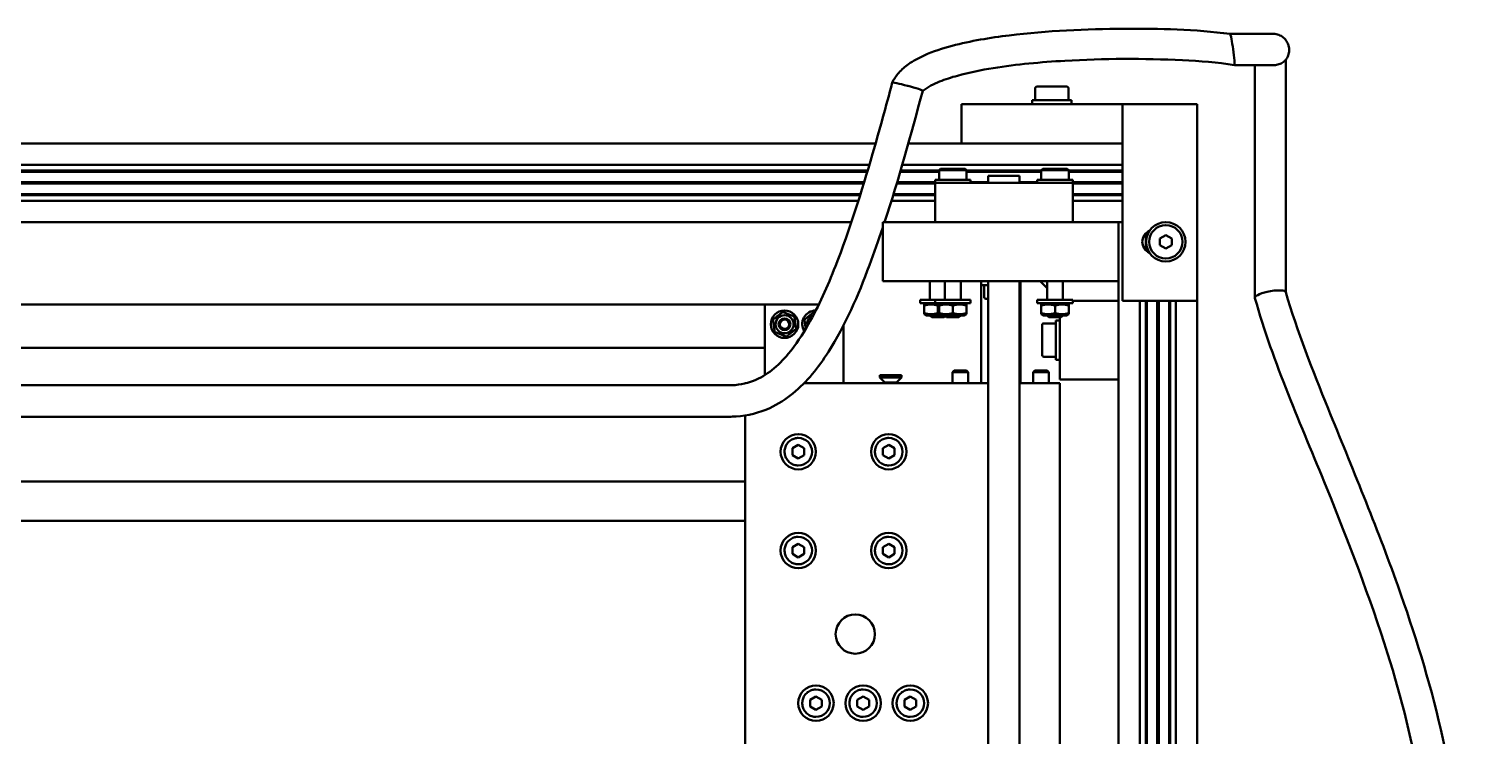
# Model space of a CAD drawing. Header units: millimetres. Extents: x -2015 to 3360, y -4745 to 2376.
# Drawn here: x 2316.1 to 2680.6, y 1900.5 to 2080.5 of the extents above; entities that cross this region are included whole.
import ezdxf

# ---------------------------------------------------------------- set-up
doc = ezdxf.new("R2010")
doc.units = ezdxf.units.MM
doc.header["$LTSCALE"] = 8
doc.layers.add('Visible (ISO)', color=7, linetype='Continuous', lineweight=50)

msp = doc.modelspace()

# ---------------------------------------------------------------- linework, layer by layer
at = {"layer": 'Visible (ISO)'}
for p, q in [((2621.8, 2079.21), (2632.8, 2079.21)), ((2633.07, 2071.29), (2622.9, 2071.29)), ((2572.19, 2065.31), (2572.19, 2062.31)), ((2572.69, 2065.81), (2580.19, 2065.81)), ((2580.69, 2065.31), (2580.69, 2062.31)), ((2553.44, 2061.31), (2558.44, 2061.31)), ((2553.44, 2061.31), (2553.44, 2051.31)), ((2558.44, 2061.31), (2594.44, 2061.31)), ((2571.44, 2062.31), (2581.44, 2062.31)), ((2571.44, 2061.31), (2571.44, 2062.31)), ((2581.44, 2061.31), (2581.44, 2062.31)), ((2613.44, 2061.31), (2594.44, 2061.31)), ((2594.44, 2056.31), (2594.44, 2061.31)), ((2613.44, 2061.31), (2613.44, 2056.31)), ((2594.44, 2056.31), (2594.44, 2011.31)), ((2613.44, 2056.31), (2613.44, 2011.31)), ((1971.16, 2051.31), (2531.58, 2051.31)), ((2539.92, 2051.31), (2555.98, 2051.31)), ((2558.44, 2051.31), (2555.98, 2051.31)), ((2594.44, 2051.31), (2558.44, 2051.31)), ((1932.44, 2045.89), (2530.01, 2045.89)), ((2538.38, 2045.89), (2594.44, 2045.89)), ((2548.15, 2044.91), (2547.75, 2044.51)), ((2554.35, 2044.91), (2548.15, 2044.91)), ((2554.35, 2044.91), (2554.75, 2044.51)), ((2574.15, 2044.91), (2573.75, 2044.51)), ((2580.35, 2044.91), (2574.15, 2044.91)), ((2580.35, 2044.91), (2580.75, 2044.51)), ((1979.94, 2044.43), (2529.58, 2044.43)), ((1979.94, 2044.14), (2529.49, 2044.14)), ((1980.94, 2041.51), (2528.7, 2041.51)), ((1980.94, 2041.31), (2528.64, 2041.31)), ((2537.03, 2041.31), (2546.75, 2041.31)), ((2537.09, 2041.51), (2546.75, 2041.51)), ((2537.87, 2044.14), (2547.75, 2044.14)), ((2537.95, 2044.43), (2547.75, 2044.43)), ((2546.75, 2042.11), (2555.75, 2042.11)), ((2546.75, 2041.31), (2546.75, 2042.11)), ((2581.75, 2041.31), (2546.75, 2041.31)), ((2546.75, 2031.31), (2546.75, 2041.31)), ((2547.75, 2044.51), (2554.75, 2044.51)), ((2547.75, 2044.51), (2547.75, 2042.11)), ((2554.75, 2044.51), (2554.75, 2042.11)), ((2554.75, 2044.43), (2573.75, 2044.43)), ((2554.75, 2044.14), (2573.75, 2044.14)), ((2555.75, 2041.31), (2555.75, 2042.11)), ((2555.75, 2041.51), (2560.25, 2041.51)), ((2568.25, 2043.11), (2560.25, 2043.11)), ((2560.25, 2041.31), (2560.25, 2043.11)), ((2568.25, 2041.31), (2568.25, 2043.11)), ((2568.25, 2041.51), (2572.75, 2041.51)), ((2572.75, 2042.11), (2581.75, 2042.11)), ((2572.75, 2041.31), (2572.75, 2042.11)), ((2573.75, 2044.51), (2580.75, 2044.51)), ((2573.75, 2044.51), (2573.75, 2042.11)), ((2580.75, 2044.51), (2580.75, 2042.11)), ((2580.75, 2044.43), (2594.44, 2044.43)), ((2580.75, 2044.14), (2594.44, 2044.14)), ((2581.75, 2041.31), (2581.75, 2042.11)), ((2581.75, 2041.51), (2594.44, 2041.51)), ((2581.75, 2041.31), (2594.44, 2041.31)), ((2581.75, 2031.31), (2581.75, 2041.31)), ((1980.94, 2041.11), (2528.58, 2041.11)), ((1980.94, 2038.47), (2527.76, 2038.47)), ((1980.94, 2038.18), (2527.67, 2038.18)), ((2536.08, 2038.18), (2546.75, 2038.18)), ((2536.16, 2038.47), (2546.75, 2038.47)), ((2536.97, 2041.11), (2546.75, 2041.11)), ((2581.75, 2041.11), (2594.44, 2041.11)), ((2581.75, 2038.47), (2594.44, 2038.47)), ((2581.75, 2038.18), (2594.44, 2038.18)), ((1980.94, 2036.73), (2527.21, 2036.73)), ((2535.62, 2036.73), (2546.75, 2036.73)), ((2581.75, 2036.73), (2594.44, 2036.73)), ((1993.44, 2031.31), (2525.44, 2031.31)), ((2533.44, 2031.31), (2538.44, 2031.31)), ((2533.44, 2031.31), (2533.44, 2016.31)), ((2588.44, 2031.31), (2538.44, 2031.31)), ((2588.44, 2031.31), (2593.44, 2031.31)), ((2593.94, 2031.31), (2593.44, 2031.31)), ((2593.44, 2016.31), (2593.44, 2031.31)), ((2593.94, 2031.31), (2594.44, 2031.31)), ((2600.32, 2024.19), (2600.32, 2028.42)), ((2600.44, 2024.07), (2600.44, 2028.54)), ((2603.94, 2027.17), (2605.44, 2028.04)), ((2603.94, 2025.44), (2603.94, 2027.17)), ((2605.44, 2028.04), (2606.94, 2027.17)), ((2606.94, 2027.17), (2606.94, 2025.44)), ((2605.44, 2024.57), (2603.94, 2025.44)), ((2606.94, 2025.44), (2605.44, 2024.57)), ((2538.44, 2016.31), (2533.44, 2016.31)), ((2538.44, 2016.31), (2588.44, 2016.31)), ((2545.44, 2016.31), (2545.44, 2011.53)), ((2549.25, 2016.31), (2549.25, 2011.53)), ((2553.25, 2016.31), (2553.25, 2011.53)), ((2558.44, 2016.31), (2558.44, 2015.31)), ((2560.25, 1870.34), (2560.25, 2016.31)), ((2568.25, 1870.34), (2568.25, 2016.31)), ((2568.44, 2016.31), (2568.44, 2015.31)), ((2575.25, 2014.5), (2573.44, 2016.31)), ((2575.25, 2016.31), (2575.25, 2011.53)), ((2579.25, 2016.31), (2579.25, 2011.53)), ((2593.44, 2016.31), (2588.44, 2016.31)), ((2593.44, 2011.31), (2593.44, 2016.31)), ((2560.25, 2015.31), (2558.44, 2015.31)), ((2558.44, 1990.34), (2558.44, 2015.31)), ((2559.19, 2012.31), (2559.19, 2015.31)), ((2568.44, 2015.31), (2568.25, 2015.31)), ((2568.44, 1990.34), (2568.44, 2015.31)), ((2503.44, 2010.34), (2114.6, 2010.34)), ((2503.44, 1992.44), (2503.44, 2010.34)), ((2503.44, 2010.34), (2517.13, 2010.34)), ((2542.94, 2011.53), (2546.75, 2011.53)), ((2542.94, 2010.73), (2542.94, 2011.53)), ((2542.94, 2010.73), (2546.75, 2010.73)), ((2544.54, 2010.73), (2543.94, 2010.39)), ((2543.94, 2010.08), (2543.94, 2010.39)), ((2543.94, 2010.08), (2543.94, 2008.19)), ((2546.75, 2011.53), (2555.75, 2011.53)), ((2546.75, 2010.73), (2546.75, 2011.53)), ((2546.75, 2010.73), (2555.75, 2010.73)), ((2547.44, 2010.08), (2547.44, 2008.19)), ((2548.35, 2010.73), (2547.75, 2010.39)), ((2547.75, 2010.08), (2547.75, 2010.39)), ((2547.75, 2010.08), (2547.75, 2008.19)), ((2551.25, 2010.08), (2551.25, 2008.19)), ((2554.15, 2010.73), (2554.75, 2010.39)), ((2554.75, 2010.39), (2554.75, 2010.08)), ((2554.75, 2010.08), (2554.75, 2008.19)), ((2555.75, 2010.73), (2555.75, 2011.53)), ((2560.25, 2011.81), (2559.69, 2011.81)), ((2572.75, 2011.53), (2581.75, 2011.53)), ((2572.75, 2010.73), (2572.75, 2011.53)), ((2572.75, 2010.73), (2581.75, 2010.73)), ((2574.35, 2010.73), (2573.75, 2010.39)), ((2573.75, 2010.08), (2573.75, 2010.39)), ((2573.75, 2010.08), (2573.75, 2008.19)), ((2577.25, 2010.08), (2577.25, 2008.19)), ((2580.15, 2010.73), (2580.75, 2010.39)), ((2580.75, 2010.39), (2580.75, 2010.08)), ((2580.75, 2010.08), (2580.75, 2008.19)), ((2581.75, 2010.73), (2581.75, 2011.53)), ((2581.75, 2011.31), (2593.44, 2011.31)), ((2593.44, 1991.31), (2593.44, 2011.31)), ((2594.44, 2011.31), (2613.44, 2011.31)), ((2598.86, 1662.73), (2598.86, 2011.31)), ((2600.32, 1662.73), (2600.32, 2011.31)), ((2600.6, 1662.73), (2600.6, 2011.31)), ((2603.24, 1662.73), (2603.24, 2011.31)), ((2603.44, 1662.73), (2603.44, 2011.31)), ((2603.64, 1662.73), (2603.64, 2011.31)), ((2606.28, 1662.73), (2606.28, 2011.31)), ((2606.57, 2011.31), (2606.57, 1662.73)), ((2608.02, 1662.73), (2608.02, 2011.31)), ((2613.44, 1814.92), (2613.44, 2011.31)), ((2523.44, 1990.34), (2523.44, 2005.05)), ((2523.44, 1990.34), (2523.44, 2005.05)), ((2523.44, 1999.34), (2523.44, 2005.05)), ((2543.94, 2007.88), (2543.94, 2008.19)), ((2544.54, 2007.53), (2543.94, 2007.88)), ((2544.54, 2007.53), (2548.35, 2007.53)), ((2545.87, 2007.11), (2545.44, 2007.53)), ((2549.01, 2007.11), (2545.87, 2007.11)), ((2547.75, 2007.88), (2547.75, 2008.19)), ((2548.35, 2007.53), (2547.75, 2007.88)), ((2548.35, 2007.53), (2554.15, 2007.53)), ((2549.01, 2007.11), (2549.35, 2007.44)), ((2549.68, 2007.11), (2549.25, 2007.53)), ((2552.82, 2007.11), (2549.68, 2007.11)), ((2552.82, 2007.11), (2553.25, 2007.53)), ((2554.15, 2007.53), (2554.75, 2007.88)), ((2554.75, 2008.19), (2554.75, 2007.88)), ((2573.75, 2007.88), (2573.75, 2008.19)), ((2574.35, 2007.53), (2573.75, 2007.88)), ((2573.94, 1997.56), (2573.94, 2005.06)), ((2574.35, 2007.53), (2580.15, 2007.53)), ((2574.44, 2005.56), (2577.44, 2005.56)), ((2575.68, 2007.11), (2575.25, 2007.53)), ((2578.82, 2007.11), (2575.68, 2007.11)), ((2577.44, 1996.31), (2577.44, 2006.31)), ((2578.44, 2006.31), (2577.44, 2006.31)), ((2578.44, 2007.11), (2578.44, 1991.31)), ((2578.82, 2007.11), (2579.25, 2007.53)), ((2580.15, 2007.53), (2580.75, 2007.88)), ((2580.75, 2008.19), (2580.75, 2007.88)), ((2503.44, 1999.34), (2116.6, 1999.34)), ((2574.44, 1997.06), (2577.44, 1997.06)), ((2578.44, 1996.31), (2577.44, 1996.31)), ((2498.44, 1990.29), (2498.44, 1990.34)), ((2498.44, 1990.34), (2498.62, 1990.34)), ((2513.41, 1990.34), (2560.25, 1990.34)), ((2532.67, 1992.34), (2538.21, 1992.34)), ((2532.67, 1992.34), (2532.67, 1991.75)), ((2532.67, 1991.75), (2538.21, 1991.75)), ((2533.94, 1990.48), (2532.67, 1991.75)), ((2533.94, 1990.48), (2536.94, 1990.48)), ((2533.94, 1990.48), (2533.94, 1990.34)), ((2536.94, 1990.48), (2538.21, 1991.75)), ((2536.94, 1990.48), (2536.94, 1990.34)), ((2538.21, 1992.34), (2538.21, 1991.75)), ((2551.62, 1993.54), (2551.19, 1993.11)), ((2555.19, 1993.11), (2551.19, 1993.11)), ((2551.19, 1990.34), (2551.19, 1993.11)), ((2551.62, 1993.54), (2554.76, 1993.54)), ((2554.76, 1993.54), (2555.19, 1993.11)), ((2555.19, 1990.34), (2555.19, 1993.11)), ((2568.25, 1990.34), (2578.44, 1990.34)), ((2572.13, 1993.54), (2571.7, 1993.11)), ((2575.7, 1993.11), (2571.7, 1993.11)), ((2571.7, 1990.34), (2571.7, 1993.11)), ((2572.13, 1993.54), (2575.27, 1993.54)), ((2575.27, 1993.54), (2575.7, 1993.11)), ((2575.7, 1990.34), (2575.7, 1993.11)), ((2578.44, 1991.31), (2593.44, 1991.31)), ((2578.44, 1990.34), (2578.44, 1985.34)), ((2578.44, 1990.34), (2578.44, 1990.34)), ((2578.44, 1990.34), (2578.44, 1770.34)), ((2593.44, 1662.73), (2593.44, 1991.31)), ((2139.98, 1989.81), (2494.31, 1989.81)), ((2578.44, 1985.34), (2578.44, 1985.34)), ((2578.44, 1985.34), (2578.44, 1975.34)), ((2167.09, 1981.81), (2494.31, 1981.81)), ((2498.44, 1760.34), (2498.44, 1982.14)), ((2511.94, 1976.41), (2511.94, 1976.41)), ((2534.94, 1976.41), (2534.94, 1976.41)), ((2510.44, 1973.78), (2511.94, 1974.64)), ((2510.44, 1972.05), (2510.44, 1973.78)), ((2511.94, 1971.18), (2510.44, 1972.05)), ((2511.94, 1974.64), (2513.44, 1973.78)), ((2513.44, 1972.05), (2511.94, 1971.18)), ((2513.44, 1973.78), (2513.44, 1972.05)), ((2533.44, 1973.78), (2534.94, 1974.64)), ((2533.44, 1972.05), (2533.44, 1973.78)), ((2534.94, 1971.18), (2533.44, 1972.05)), ((2534.94, 1974.64), (2536.44, 1973.78)), ((2536.44, 1972.05), (2534.94, 1971.18)), ((2536.44, 1973.78), (2536.44, 1972.05)), ((2578.44, 1975.34), (2578.44, 1970.34)), ((2578.44, 1975.34), (2578.44, 1975.34)), ((2511.94, 1969.41), (2511.94, 1969.41)), ((2534.94, 1969.41), (2534.94, 1969.41)), ((2578.44, 1970.34), (2578.44, 1965.08)), ((2169.6, 1965.34), (2498.44, 1965.34)), ((2578.44, 1955.59), (2578.44, 1965.08)), ((2169.6, 1955.34), (2498.44, 1955.34)), ((2578.44, 1955.59), (2578.44, 1900.49)), ((2511.94, 1951.26), (2511.94, 1951.26)), ((2534.94, 1951.26), (2534.94, 1951.26)), ((2510.44, 1948.63), (2511.94, 1949.49)), ((2510.44, 1946.9), (2510.44, 1948.63)), ((2511.94, 1946.03), (2510.44, 1946.9)), ((2511.94, 1949.49), (2513.44, 1948.63)), ((2513.44, 1946.9), (2511.94, 1946.03)), ((2513.44, 1948.63), (2513.44, 1946.9)), ((2533.44, 1948.63), (2534.94, 1949.49)), ((2533.44, 1946.9), (2533.44, 1948.63)), ((2534.94, 1946.03), (2533.44, 1946.9)), ((2534.94, 1949.49), (2536.44, 1948.63)), ((2536.44, 1946.9), (2534.94, 1946.03)), ((2536.44, 1948.63), (2536.44, 1946.9)), ((2511.94, 1944.26), (2511.94, 1944.26)), ((2534.94, 1944.26), (2534.94, 1944.26)), ((2514.94, 1909.8), (2516.44, 1910.66)), ((2516.44, 1912.43), (2516.44, 1912.43)), ((2516.44, 1910.66), (2517.94, 1909.8)), ((2526.94, 1909.8), (2528.44, 1910.66)), ((2528.44, 1912.43), (2528.44, 1912.43)), ((2528.44, 1910.66), (2529.94, 1909.8)), ((2538.94, 1909.8), (2540.44, 1910.66)), ((2540.44, 1912.43), (2540.44, 1912.43)), ((2540.44, 1910.66), (2541.94, 1909.8)), ((2514.94, 1908.06), (2514.94, 1909.8)), ((2516.44, 1907.2), (2514.94, 1908.06)), ((2517.94, 1908.06), (2516.44, 1907.2)), ((2517.94, 1909.8), (2517.94, 1908.06)), ((2526.94, 1908.06), (2526.94, 1909.8)), ((2528.44, 1907.2), (2526.94, 1908.06)), ((2529.94, 1908.06), (2528.44, 1907.2)), ((2529.94, 1909.8), (2529.94, 1908.06)), ((2538.94, 1908.06), (2538.94, 1909.8)), ((2540.44, 1907.2), (2538.94, 1908.06)), ((2541.94, 1908.06), (2540.44, 1907.2)), ((2541.94, 1909.8), (2541.94, 1908.06)), ((2516.44, 1905.43), (2516.44, 1905.43)), ((2528.44, 1905.43), (2528.44, 1905.43)), ((2540.44, 1905.43), (2540.44, 1905.43))]:
    msp.add_line(p, q, dxfattribs=at)
for centre, radius in [((2605.44, 2026.31), 5), ((2605.44, 2026.31), 4.25), ((2508.44, 2005.34), 3.5), ((2508.44, 2005.34), 2.3), ((2508.44, 2005.34), 1.5), ((2508.44, 2005.34), 1.5), ((2508.44, 2005.34), 1.19), ((2511.94, 1972.91), 4.5), ((2534.94, 1972.91), 4.5), ((2511.94, 1947.76), 4.5), ((2534.94, 1947.76), 4.5), ((2526.44, 1926.51), 5), ((2516.44, 1908.93), 4.5), ((2528.44, 1908.93), 4.5), ((2540.44, 1908.93), 4.5)]:
    msp.add_circle(centre, radius, dxfattribs=at)
for centre, radius, start, end in [((2572.69, 2065.31), 0.5, 90, 180), ((2580.19, 2065.31), 0.5, 0, 90), ((2602.44, 2026.31), 3, 112.8854, 247.1146), ((2559.69, 2012.31), 0.5, 180, 270), ((2516.44, 2005.34), 3.5, 91.0291, 210.8305), ((2516.44, 2005.34), 2.3, 109.0926, 192.86), ((2574.44, 2005.06), 0.5, 90, 180), ((2574.44, 1997.56), 0.5, 180, 270), ((2511.94, 1972.91), 3.5, 269.9995, 89.9995), ((2534.94, 1972.91), 3.5, 269.9995, 89.9995), ((2511.94, 1947.76), 3.5, 269.9995, 89.9995), ((2534.94, 1947.76), 3.5, 269.9995, 89.9995), ((2526.44, 1926.51), 5, 90, 269.9991), ((2516.44, 1908.93), 3.5, 269.9995, 89.9995), ((2528.44, 1908.93), 3.5, 269.9995, 89.9995), ((2540.44, 1908.93), 3.5, 269.9995, 89.9995)]:
    msp.add_arc(centre, radius, start, end, dxfattribs=at)
for centre, major_axis, ratio, start_param, end_param in [((2622.35, 2075.25), (-0.55, 3.96), 0.05237, 5.434714, 6.268903), ((2622.35, 2075.25), (0.55, -3.96), 0.05237, 1.584747, 2.293121), ((2622.35, 2075.25), (0.55, -3.96), 0.05237, 6.266707, 7.867932), ((2539.71, 2065.79), (-3.87, 1.03), 0.052374, 4.726343, 6.283185), ((2539.71, 2065.79), (3.87, -1.03), 0.052374, 0, 1.570801), ((2632.04, 2012.75), (-3.93, -0.73), 0.24654, 4.6665, 6.212407), ((2632.04, 2012.75), (-3.93, -0.73), 0.24654, 6.212407, 6.304906), ((2632.04, 2012.75), (-3.93, -0.73), 0.24654, 3.722867, 4.6665), ((2632.04, 2012.75), (3.93, 0.73), 0.24654, 0.023075, 0.581274)]:
    msp.add_ellipse(centre, major_axis=major_axis, ratio=ratio, start_param=start_param, end_param=end_param, dxfattribs=at)
for points, knots in [([(2535.85, 2066.82), (2536.27, 2067.73), (2536.84, 2068.57), (2538.23, 2070.14), (2539.07, 2070.86), (2541.2, 2072.37), (2542.56, 2073.1), (2546.23, 2074.75), (2548.63, 2075.52), (2555.82, 2077.44), (2560.72, 2078.23), (2575.3, 2080.03), (2585.09, 2080.47), (2603.85, 2080.55), (2612.88, 2080.37), (2621.8, 2079.21)], [0, 0, 0, 0, 0.300234, 0.300234, 0.627833, 0.627833, 1.084241, 1.084241, 1.835461, 1.835461, 3.316553, 3.316553, 6.244939, 6.244939, 8.943417, 8.943417, 8.943417, 8.943417]), ([(2631.71, 2079.21), (2631.78, 2079.22), (2631.84, 2079.22), (2632.01, 2079.22), (2632.11, 2079.22), (2632.22, 2079.21)], [0.22783281, 0.22783281, 0.22783281, 0.22783281, 0.24694274, 0.24694274, 0.2783432, 0.2783432, 0.2783432, 0.2783432]), ([(2632.8, 2079.21), (2633.04, 2079.21), (2633.29, 2079.19), (2633.95, 2079.06), (2634.37, 2078.91), (2635.13, 2078.47), (2635.48, 2078.19), (2636.07, 2077.52), (2636.31, 2077.14), (2636.59, 2076.48), (2636.68, 2076.22), (2636.75, 2075.86), (2636.77, 2075.77), (2636.84, 2075.24), (2636.83, 2074.79), (2636.66, 2073.94), (2636.51, 2073.53), (2636.09, 2072.8), (2635.82, 2072.47), (2635.21, 2071.94), (2634.86, 2071.72), (2634.13, 2071.42), (2633.74, 2071.33), (2633.25, 2071.29), (2633.16, 2071.29), (2633.07, 2071.29)], [0, 0, 0, 0, 0.072717, 0.072717, 0.203151, 0.203151, 0.335461, 0.335461, 0.468539, 0.468539, 0.550533, 0.550533, 0.577744, 0.577744, 0.710352, 0.710352, 0.838531, 0.838531, 0.962081, 0.962081, 1.081704, 1.081704, 1.199591, 1.199591, 1.227748, 1.227748, 1.227748, 1.227748]), ([(2622.89, 2071.29), (2618.53, 2072.03), (2614.09, 2072.29), (2599.71, 2073.01), (2589.71, 2072.95), (2573.66, 2072.03), (2567.57, 2071.48), (2558.47, 2070.02), (2555.41, 2069.41), (2550.87, 2068.15), (2549.35, 2067.67), (2547.13, 2066.76), (2546.39, 2066.42), (2544.95, 2065.66), (2544.26, 2065.19), (2543.58, 2064.75)], [0, 0, 0, 0, 1.328134, 1.328134, 4.319858, 4.319858, 6.149572, 6.149572, 7.083875, 7.083875, 7.56147, 7.56147, 7.804868, 7.804868, 8.05084, 8.05084, 8.05084, 8.05084]), ([(2628.11, 2012.06), (2628.11, 2024.85), (2628.11, 2038.41), (2628.11, 2054.83), (2628.11, 2057.43), (2628.11, 2062.59), (2628.11, 2065.2), (2628.11, 2068.9), (2628.11, 2070.16), (2628.11, 2071.28), (2628.11, 2071.28), (2628.11, 2071.29)], [0, 0, 0, 0, 4.157458, 4.157458, 4.932572, 4.932572, 5.71423, 5.71423, 6.139775, 6.139775, 6.142584, 6.142584, 6.142584, 6.142584]), ([(2635.98, 2072.69), (2635.98, 2072.25), (2635.98, 2071.77), (2635.98, 2070.36), (2635.98, 2069.35), (2635.98, 2066.92), (2635.98, 2065.45), (2635.98, 2061.73), (2635.98, 2059.44), (2635.98, 2053.42), (2635.98, 2049.65), (2635.98, 2039.33), (2635.98, 2032.83), (2635.98, 2022.08), (2635.98, 2017.75), (2635.98, 2013.47)], [1.64819, 1.64819, 1.64819, 1.64819, 1.848972, 1.848972, 2.198334, 2.198334, 2.658308, 2.658308, 3.34271, 3.34271, 4.468028, 4.468028, 6.468576, 6.468576, 7.854541, 7.854541, 7.854541, 7.854541]), ([(2494.31, 1989.81), (2496.43, 1989.81), (2498.59, 1990.18), (2502.22, 1991.62), (2503.79, 1992.57), (2506.74, 1994.89), (2508.13, 1996.31), (2511.32, 2000.13), (2512.98, 2002.68), (2517.17, 2010.02), (2519.38, 2015.04), (2525.05, 2029.44), (2528.03, 2039.04), (2532.57, 2054.69), (2534.23, 2060.75), (2535.85, 2066.82)], [0, 0, 0, 0, 0.63553, 0.63553, 1.171952, 1.171952, 1.761688, 1.761688, 2.665779, 2.665779, 4.300027, 4.300027, 7.308151, 7.308151, 9.191615, 9.191615, 9.191615, 9.191615]), ([(2533.44, 2029.98), (2532.36, 2026.74), (2531.23, 2023.53), (2527.17, 2012.72), (2523.96, 2005.14), (2517.1, 1994.39), (2514.16, 1990.66), (2508.78, 1986.27), (2506.79, 1984.99), (2502.02, 1982.81), (2499.09, 1982.07), (2495.55, 1981.83), (2494.93, 1981.81), (2494.31, 1981.81)], [3.621012, 3.621012, 3.621012, 3.621012, 4.644813, 4.644813, 7.083749, 7.083749, 8.47143, 8.47143, 9.167517, 9.167517, 10.046569, 10.046569, 10.231761, 10.231761, 10.231761, 10.231761]), ([(2672.48, 1853.89), (2672.96, 1864.88), (2672.08, 1875.95), (2668.39, 1898.58), (2665.41, 1910.2), (2657.37, 1935.88), (2651.95, 1949.88), (2639.88, 1979.69), (2632.73, 1995.44), (2628.12, 2012)], [0, 0, 0, 0, 3.298088, 3.298088, 6.8777, 6.8777, 11.372064, 11.372064, 16.527932, 16.527932, 16.527932, 16.527932]), ([(2635.97, 2013.51), (2638.84, 2003.42), (2642.79, 1993.66), (2652.78, 1968.96), (2659.03, 1954.05), (2672.97, 1914.98), (2679.75, 1889.88), (2680.62, 1860.66), (2680.6, 1856.75), (2680.41, 1852.85)], [0, 0, 0, 0, 3.146749, 3.146749, 7.9926, 7.9926, 15.590806, 15.590806, 16.762916, 16.762916, 16.762916, 16.762916]), ([(2511.94, 1969.41), (2511.57, 1969.41), (2511.2, 1969.47), (2510.49, 1969.71), (2510.15, 1969.88), (2509.55, 1970.33), (2509.29, 1970.6), (2508.86, 1971.21), (2508.7, 1971.55), (2508.48, 1972.27), (2508.43, 1972.64), (2508.46, 1973.39), (2508.53, 1973.76), (2508.78, 1974.46), (2508.97, 1974.79), (2509.43, 1975.38), (2509.71, 1975.63), (2510.33, 1976.04), (2510.68, 1976.2), (2511.33, 1976.37), (2511.64, 1976.41), (2511.94, 1976.41)], [3.141601, 3.141601, 3.141601, 3.141601, 3.461601, 3.461601, 3.781601, 3.781601, 4.101601, 4.101601, 4.421601, 4.421601, 4.741601, 4.741601, 5.061601, 5.061601, 5.381601, 5.381601, 5.701601, 5.701601, 6.021601, 6.021601, 6.283194, 6.283194, 6.283194, 6.283194]), ([(2534.94, 1969.41), (2534.57, 1969.41), (2534.2, 1969.47), (2533.49, 1969.71), (2533.15, 1969.88), (2532.55, 1970.33), (2532.29, 1970.6), (2531.86, 1971.21), (2531.7, 1971.55), (2531.48, 1972.27), (2531.43, 1972.64), (2531.46, 1973.39), (2531.53, 1973.76), (2531.78, 1974.46), (2531.97, 1974.79), (2532.43, 1975.38), (2532.71, 1975.63), (2533.33, 1976.04), (2533.68, 1976.2), (2534.33, 1976.37), (2534.64, 1976.41), (2534.94, 1976.41)], [3.141601, 3.141601, 3.141601, 3.141601, 3.461601, 3.461601, 3.781601, 3.781601, 4.101601, 4.101601, 4.421601, 4.421601, 4.741601, 4.741601, 5.061601, 5.061601, 5.381601, 5.381601, 5.701601, 5.701601, 6.021601, 6.021601, 6.283194, 6.283194, 6.283194, 6.283194]), ([(2511.94, 1944.26), (2511.57, 1944.26), (2511.2, 1944.32), (2510.49, 1944.56), (2510.15, 1944.73), (2509.55, 1945.18), (2509.29, 1945.45), (2508.86, 1946.06), (2508.7, 1946.4), (2508.48, 1947.12), (2508.43, 1947.49), (2508.46, 1948.24), (2508.53, 1948.61), (2508.78, 1949.31), (2508.97, 1949.64), (2509.43, 1950.23), (2509.71, 1950.48), (2510.33, 1950.89), (2510.68, 1951.05), (2511.33, 1951.22), (2511.64, 1951.26), (2511.94, 1951.26)], [3.141601, 3.141601, 3.141601, 3.141601, 3.461601, 3.461601, 3.781601, 3.781601, 4.101601, 4.101601, 4.421601, 4.421601, 4.741601, 4.741601, 5.061601, 5.061601, 5.381601, 5.381601, 5.701601, 5.701601, 6.021601, 6.021601, 6.283194, 6.283194, 6.283194, 6.283194]), ([(2534.94, 1944.26), (2534.57, 1944.26), (2534.2, 1944.32), (2533.49, 1944.56), (2533.15, 1944.73), (2532.55, 1945.18), (2532.29, 1945.45), (2531.86, 1946.06), (2531.7, 1946.4), (2531.48, 1947.12), (2531.43, 1947.49), (2531.46, 1948.24), (2531.53, 1948.61), (2531.78, 1949.31), (2531.97, 1949.64), (2532.43, 1950.23), (2532.71, 1950.48), (2533.33, 1950.89), (2533.68, 1951.05), (2534.33, 1951.22), (2534.64, 1951.26), (2534.94, 1951.26)], [3.141601, 3.141601, 3.141601, 3.141601, 3.461601, 3.461601, 3.781601, 3.781601, 4.101601, 4.101601, 4.421601, 4.421601, 4.741601, 4.741601, 5.061601, 5.061601, 5.381601, 5.381601, 5.701601, 5.701601, 6.021601, 6.021601, 6.283194, 6.283194, 6.283194, 6.283194]), ([(2516.44, 1905.43), (2516.07, 1905.43), (2515.7, 1905.49), (2514.99, 1905.73), (2514.65, 1905.9), (2514.05, 1906.35), (2513.79, 1906.62), (2513.36, 1907.23), (2513.2, 1907.57), (2512.98, 1908.28), (2512.93, 1908.66), (2512.96, 1909.41), (2513.03, 1909.78), (2513.28, 1910.48), (2513.47, 1910.81), (2513.93, 1911.39), (2514.21, 1911.65), (2514.83, 1912.06), (2515.18, 1912.22), (2515.83, 1912.39), (2516.14, 1912.43), (2516.44, 1912.43)], [3.141601, 3.141601, 3.141601, 3.141601, 3.461601, 3.461601, 3.781601, 3.781601, 4.101601, 4.101601, 4.421601, 4.421601, 4.741601, 4.741601, 5.061601, 5.061601, 5.381601, 5.381601, 5.701601, 5.701601, 6.021601, 6.021601, 6.283194, 6.283194, 6.283194, 6.283194]), ([(2528.44, 1905.43), (2528.07, 1905.43), (2527.7, 1905.49), (2526.99, 1905.73), (2526.65, 1905.9), (2526.05, 1906.35), (2525.79, 1906.62), (2525.36, 1907.23), (2525.2, 1907.57), (2524.98, 1908.28), (2524.93, 1908.66), (2524.96, 1909.41), (2525.03, 1909.78), (2525.28, 1910.48), (2525.47, 1910.81), (2525.93, 1911.39), (2526.21, 1911.65), (2526.83, 1912.06), (2527.18, 1912.22), (2527.83, 1912.39), (2528.14, 1912.43), (2528.44, 1912.43)], [3.141601, 3.141601, 3.141601, 3.141601, 3.461601, 3.461601, 3.781601, 3.781601, 4.101601, 4.101601, 4.421601, 4.421601, 4.741601, 4.741601, 5.061601, 5.061601, 5.381601, 5.381601, 5.701601, 5.701601, 6.021601, 6.021601, 6.283194, 6.283194, 6.283194, 6.283194]), ([(2540.44, 1905.43), (2540.07, 1905.43), (2539.7, 1905.49), (2538.99, 1905.73), (2538.65, 1905.9), (2538.05, 1906.35), (2537.79, 1906.62), (2537.36, 1907.23), (2537.2, 1907.57), (2536.98, 1908.28), (2536.93, 1908.66), (2536.96, 1909.41), (2537.03, 1909.78), (2537.28, 1910.48), (2537.47, 1910.81), (2537.93, 1911.39), (2538.21, 1911.65), (2538.83, 1912.06), (2539.18, 1912.22), (2539.83, 1912.39), (2540.14, 1912.43), (2540.44, 1912.43)], [3.141601, 3.141601, 3.141601, 3.141601, 3.461601, 3.461601, 3.781601, 3.781601, 4.101601, 4.101601, 4.421601, 4.421601, 4.741601, 4.741601, 5.061601, 5.061601, 5.381601, 5.381601, 5.701601, 5.701601, 6.021601, 6.021601, 6.283194, 6.283194, 6.283194, 6.283194])]:
    msp.add_open_spline(points, degree=3, knots=knots, dxfattribs=at)
msp.add_open_spline([(2543.58, 2064.76), (2540.59, 2053.54), (2537.52, 2042.33), (2533.88, 2031.31)], degree=3, dxfattribs=at)
for points, weights in [([(2505.49, 2006.51), (2506.74, 2007.5), (2507.99, 2008.48)], [1, 1.15470053838, 1]), ([(2507.99, 2008.48), (2509.46, 2007.89), (2510.94, 2007.3)], [1, 1.15470053838, 1]), ([(2513.49, 2006.51), (2514.74, 2007.5), (2515.99, 2008.48)], [1, 1.15470053838, 1]), ([(2515.99, 2008.48), (2516.08, 2008.45), (2516.16, 2008.41)], [1, 1.00808221529, 1.01531993185]), ([(2547.44, 2010.08), (2545.69, 2010.66), (2543.94, 2010.08)], [1, 1.15470053838, 1]), ([(2547.75, 2010.17), (2547.6, 2010.13), (2547.44, 2010.08)], [1.02240164076, 1.01215601177, 1]), ([(2551.25, 2010.08), (2549.5, 2010.66), (2547.75, 2010.08)], [1, 1.15470053838, 1]), ([(2554.75, 2010.08), (2553, 2010.66), (2551.25, 2010.08)], [1, 1.15470053838, 1]), ([(2577.25, 2010.08), (2575.5, 2010.66), (2573.75, 2010.08)], [1, 1.15470053838, 1]), ([(2580.75, 2010.08), (2579, 2010.66), (2577.25, 2010.08)], [1, 1.15470053838, 1]), ([(2505.95, 2003.37), (2505.72, 2004.94), (2505.49, 2006.51)], [1, 1.15470053838, 1]), ([(2510.94, 2007.3), (2511.16, 2005.73), (2511.39, 2004.16)], [1, 1.15470053838, 1]), ([(2513.83, 2004.19), (2513.67, 2005.29), (2513.49, 2006.51)], [1.05771912212, 1.11631787766, 1]), ([(2543.94, 2008.19), (2545.69, 2007.61), (2547.44, 2008.19)], [1, 1.15470053838, 1]), ([(2547.44, 2008.19), (2547.6, 2008.14), (2547.75, 2008.1)], [1, 1.01215601177, 1.02240164076]), ([(2547.75, 2008.19), (2549.5, 2007.61), (2551.25, 2008.19)], [1, 1.15470053838, 1]), ([(2551.25, 2008.19), (2553, 2007.61), (2554.75, 2008.19)], [1, 1.15470053838, 1]), ([(2573.75, 2008.19), (2575.5, 2007.61), (2577.25, 2008.19)], [1, 1.15470053838, 1]), ([(2577.25, 2008.19), (2579, 2007.61), (2580.75, 2008.19)], [1, 1.15470053838, 1]), ([(2508.9, 2002.2), (2507.42, 2002.78), (2505.95, 2003.37)], [1, 1.15470053838, 1]), ([(2511.39, 2004.16), (2510.15, 2003.18), (2508.9, 2002.2)], [1, 1.15470053838, 1]), ([(2510.44, 1973.78), (2510.44, 1972.91), (2510.44, 1972.05)], [1, 1.15470053838, 1]), ([(2533.44, 1973.78), (2533.44, 1972.91), (2533.44, 1972.05)], [1, 1.15470053838, 1]), ([(2510.44, 1948.63), (2510.44, 1947.76), (2510.44, 1946.9)], [1, 1.15470053838, 1]), ([(2533.44, 1948.63), (2533.44, 1947.76), (2533.44, 1946.9)], [1, 1.15470053838, 1]), ([(2514.94, 1909.8), (2514.94, 1908.93), (2514.94, 1908.06)], [1, 1.15470053838, 1]), ([(2526.94, 1909.8), (2526.94, 1908.93), (2526.94, 1908.06)], [1, 1.15470053838, 1]), ([(2538.94, 1909.8), (2538.94, 1908.93), (2538.94, 1908.06)], [1, 1.15470053838, 1])]:
    msp.add_rational_spline(points, weights, degree=2, dxfattribs=at)

doc.saveas('drawing.dxf')
